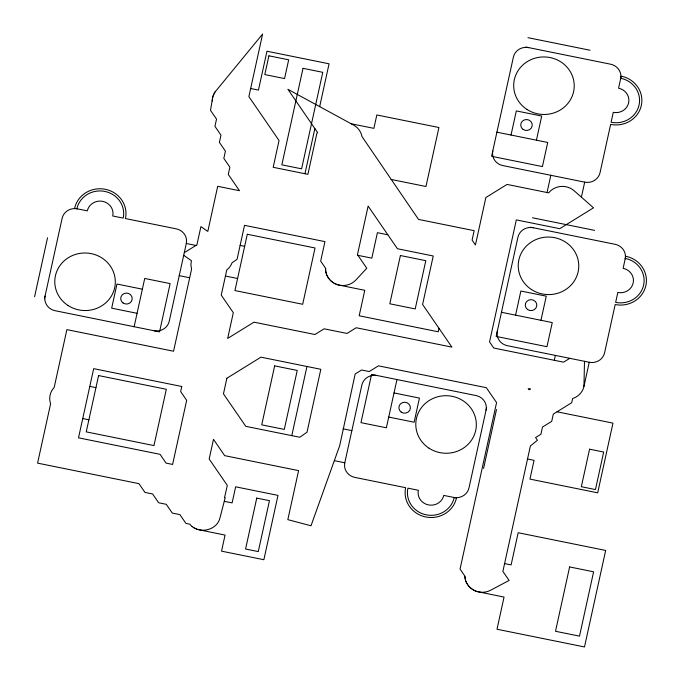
<?xml version="1.0" encoding="UTF-8"?>
<svg xmlns="http://www.w3.org/2000/svg" width="681" height="681" viewBox="0 0 681 681"><rect width="100%" height="100%" fill="white"/><g stroke="black" fill="none" stroke-linecap="round" stroke-linejoin="round"><path stroke-width="1.02" d="M584.502 361.305L583.957 386.374A17.289 16.438 2.6 0 1 573.504 398.232L572.636 398.521L571.725 402.701L553.304 414.091L551.721 421.326L542.51 427.021L540.918 434.257L535.581 437.56L537.42 440.241L530.388 445.978L502.876 571.385L509.099 580.442L490.66 590.214A17.297 16.446 2.6 0 1 479.169 592.019C471.507 590.836 464.97 584 464.893 576.117L460.05 569.069L496.577 402.599L486.328 387.693L378.432 365.842L369.221 371.537L361.602 369.996L355.176 373.971L339.7 445.646L310.996 525.775L287.833 519.646L298.593 470.622L224.687 455.657L213.485 439.347L209.169 459.003L227.301 485.383L224.543 497.624L225.19 497.76L219.98 517.849C216.958 530.942 197.975 534.559 189.803 524.191L185.947 523.408L179.912 514.632L172.293 513.082L166.258 504.306L158.639 502.757L152.604 493.98L144.985 492.44L138.95 483.655L37.583 463.131L50.624 403.714L50.232 402.471A17.297 16.446 2.6 0 1 53.127 388.698L54.182 387.489L66.874 329.63L173.561 351.234L191.565 269.191L190.876 264.798L191.404 260.67L183.708 255.307M212.251 100.286L212.234 101.094M212.302 99.477L212.404 98.677M325.612 268.663L325.62 269.463M212.54 97.885L212.727 97.102M34.586 296.754L47.534 237.78M44.469 298.755L62.116 218.337A12.973 12.335 2.6 0 1 77.464 208.846M134.14 326.71L144.721 278.461L170.131 283.602L159.541 331.86L55.11 310.706A12.973 12.335 2.6 0 1 45.057 296.073M76.893 208.726A23.639 22.473 2.6 0 1 104.865 191.429A23.639 22.473 2.6 0 1 123.184 218.099L112.74 215.988A12.973 12.335 2.6 0 0 102.686 201.355A12.973 12.335 2.6 0 0 87.338 210.846L74.638 208.275A25.946 24.669 2.6 0 1 105.334 189.292A25.946 24.669 2.6 0 1 125.44 218.558L176.243 228.85A12.973 12.335 2.6 0 1 186.296 243.483L169.246 321.219A12.973 12.335 2.6 0 1 153.897 330.711M304.96 173.706L314.869 128.547M319.678 106.611L329.068 63.801L266.978 51.228L258.448 90.096L250.659 88.513M291.783 435.644L306.952 366.489M454.201 497.53A23.639 22.473 2.6 0 1 426.238 514.827A23.639 22.473 2.6 0 1 407.919 488.158L418.364 490.269A12.973 12.335 2.6 0 0 428.417 504.902A12.973 12.335 2.6 0 0 443.765 495.41L456.466 497.981A25.946 24.669 2.6 0 1 425.77 516.964A25.946 24.669 2.6 0 1 405.663 487.698L354.861 477.407A12.973 12.335 2.6 0 1 344.799 462.774L361.858 385.037A12.973 12.335 2.6 0 1 377.206 375.546M396.963 379.547L386.374 427.796L360.973 422.654L371.562 374.397L475.993 395.55A12.973 12.335 2.6 0 1 486.047 410.183M438.973 328.302L438.206 331.783L359.176 315.78L364.769 290.31L339.164 285.118M511.022 135.034L516.317 110.909L541.718 116.051L536.424 140.175M486.634 407.502L468.988 487.919A12.973 12.335 2.6 0 1 453.64 497.411M515.568 315.15L520.863 291.025L546.264 296.167L540.969 320.291M483.57 468.477L496.509 409.502M547.047 192.519L550.827 175.289M581.404 197.158L584.698 182.15A12.973 12.335 2.6 0 0 600.046 172.659L610.636 124.402A25.946 24.669 2.6 0 0 641.332 105.419A25.946 24.669 2.6 0 0 621.217 76.153L618.569 88.215A12.973 12.335 2.6 0 1 628.623 102.848A12.973 12.335 2.6 0 1 613.283 112.339L611.104 122.265A23.639 22.473 2.6 0 0 639.067 104.968A23.639 22.473 2.6 0 0 620.749 78.298M554.308 360.3L555.381 355.405M583.949 386.391L589.244 362.266A12.973 12.335 2.6 0 0 604.592 352.775L615.181 304.526A25.946 24.669 2.6 0 0 645.877 285.543A25.946 24.669 2.6 0 0 625.771 256.269L623.124 268.331A12.973 12.335 2.6 0 1 633.177 282.973A12.973 12.335 2.6 0 1 617.829 292.464L615.65 302.381A23.639 22.473 2.6 0 0 643.622 285.084A23.639 22.473 2.6 0 0 625.294 258.414M212.94 96.319L213.204 95.553M213.494 94.795L213.843 94.063M214.209 93.34L214.626 92.642M215.068 91.952L215.554 91.297M184.287 252.651L196.903 244.854L200.912 226.603L207.816 231.412L217.707 186.305L239.482 190.714L228.28 174.404L229.872 167.168L223.836 158.384L225.42 151.148L219.393 142.372L220.976 135.127L214.949 126.351L216.532 119.115L210.506 110.331L212.847 96.583L214.898 92.182L262.611 34.05L248.88 96.625L279.048 140.533L273.175 167.296L307.889 174.327L316.937 133.084L317.669 132.633L287.901 89.305L353.499 125.04A17.297 16.446 2.6 0 1 362.003 136.583L418.517 219.41L474.163 230.68L472.095 240.095L475.449 244.973L485.859 197.524L507.056 184.423L548.69 192.851L549.754 191.642A17.297 16.446 2.6 0 1 574.194 190.808L593.5 207.816L559.748 228.688L516.326 219.895L489.554 341.905L493.768 348.034L563.562 362.173L569.776 358.325M527.962 37.668L590.052 50.241M525.902 47.049L610.576 64.201A12.973 12.335 2.6 0 1 620.629 78.834M496.909 132.174L547.711 142.465L542.425 166.59L491.614 156.298L513.38 57.119A12.973 12.335 2.6 0 1 528.728 47.627M351.141 123.755L373.886 128.36L376.823 114.953L438.913 127.526L425.974 186.5L391.056 179.426M584.698 182.15L502.85 165.577A12.973 12.335 2.6 0 1 492.797 150.944M532.508 217.784L594.607 230.365M530.456 227.173L615.122 244.317A12.973 12.335 2.6 0 1 625.184 258.95M387.847 234.792L377.41 232.672L371.826 258.142L357.908 255.324M240.112 245.415L244.649 246.335M186.296 243.483L195.958 245.432M501.463 312.29L552.265 322.581L546.971 346.706L496.168 336.423L517.926 237.235A12.973 12.335 2.6 0 1 533.274 227.743M225.437 276.035L237.592 278.495M179.239 275.652L189.684 277.763M589.244 362.266L507.396 345.693A12.973 12.335 2.6 0 1 497.343 331.06M142.372 289.178L116.97 284.037L111.675 308.161L137.077 313.311M557.015 411.792L612.977 423.122L597.68 492.823L529.946 479.109L534.057 460.339L527.528 459.02M394.027 392.946L419.428 398.096L414.133 422.22L388.732 417.078M343.13 428.843L351.864 430.605M89.798 386.382L95.944 387.625M334.371 460.662L344.799 462.774M82.742 418.551L88.888 419.794M224.27 501.31L232.119 502.901L235.643 486.813L277.984 495.385L263.87 559.722L221.529 551.15L225.062 535.07L199.661 529.929M504.587 563.579L511.116 564.898L518.173 532.729L605.664 550.444L584.494 646.95L497.002 629.235L504.059 597.067L478.088 591.78M338.338 284.913L337.529 284.684M477.262 591.568L476.462 591.312M198.018 529.512L198.537 529.639M336.729 284.403L335.937 284.105M475.661 591.031L474.887 590.699M196.426 528.95L196.928 529.128M335.18 283.747L334.422 283.373M474.129 590.342L473.389 589.942M195.379 528.465L194.86 528.218M333.699 282.947L332.983 282.513M472.665 589.516L471.976 589.048M193.447 527.392L193.906 527.656M332.311 282.019L331.647 281.517M471.295 588.554L470.656 588.026M192.093 526.413L192.519 526.719M331.026 280.964L330.413 280.402M470.035 587.473L469.447 586.886M329.851 279.797L329.298 279.184M468.886 586.281L468.366 585.643M328.804 278.529L328.319 277.857M467.864 584.988L467.413 584.298M327.884 277.167L327.476 276.452M466.987 583.6L466.604 582.876M327.118 275.72L326.786 274.979M466.255 582.144L465.949 581.395M465.668 580.629L465.446 579.846M326.505 274.222L326.25 273.447M465.251 579.063L465.106 578.271M326.046 272.664L325.867 271.872M464.987 577.471L464.927 576.662M325.748 271.072L325.654 270.272M325.612 268.34C325.101 276.861 332.302 284.496 340.628 285.373A17.297 16.446 2.6 0 0 355.891 279.985L366.778 268.246L357.465 254.685L368.132 206.088L397.432 248.735L433.235 255.988L422.595 304.467L451.903 347.123L356.223 327.748L347.012 333.443L324.147 328.812L314.937 334.507L253.979 322.164L227.667 338.431L233.311 312.698L221.248 295.137L226.773 269.948L227.445 269.412A17.297 16.446 2.6 0 0 232.059 262.747L237.056 259.342L244.522 225.334L324.956 241.619L320.674 261.146L325.612 268.34M181.759 386.493L180.669 391.592L186.671 400.326L172.608 464.433L166.07 463.106L160.044 454.329L78.511 437.823L93.689 368.659L181.759 386.493M98.592 375.563L86.24 431.865L153.974 445.578L166.326 389.285L98.592 375.563M268.918 55.816L264.798 74.578L284.556 78.579L288.676 59.817L268.918 55.816M247.297 234.264L234.945 290.566L302.687 304.279L315.039 247.986L247.297 234.264M226.892 378.227L223.462 393.856L245.773 426.332L299.768 437.262L307.02 432.205L320.828 369.298L260.951 357.167L226.892 378.227M303.019 68.321L281.849 164.828L301.606 168.828L322.777 72.322L303.019 68.321M274.664 365.867L261.725 424.842L284.3 429.413L297.239 370.438L274.664 365.867M256.754 498.092L245.577 549.022L258.278 551.593L269.455 500.663L256.754 498.092M400.402 255.528L389.813 303.786L415.214 308.927L425.804 260.67L400.402 255.528M589.567 449.179L581.336 486.711L595.449 489.571L603.681 452.039L589.567 449.179M569.622 566.941L555.509 631.278L579.497 636.139L593.611 571.802L569.622 566.941M530.252 389.021L529.009 389.796L528.192 388.604L530.252 389.021M123.057 302.968A5.763 5.482 2.6 0 0 132.191 299.172A5.763 5.482 2.6 0 0 124.129 293.537A5.763 5.482 2.6 0 0 123.057 302.968M67.998 305.48A30.279 28.781 2.6 0 0 115.234 284.045A30.279 28.781 2.6 0 0 71.897 255.792A30.279 28.781 2.6 0 0 67.998 305.48M527.639 309.532A5.763 5.482 2.6 0 0 536.773 305.735A5.763 5.482 2.6 0 0 528.703 300.1A5.763 5.482 2.6 0 0 527.639 309.532M531.452 289.527A30.279 28.781 2.6 0 0 578.688 268.101A30.279 28.781 2.6 0 0 535.36 239.84A30.279 28.781 2.6 0 0 531.452 289.527M523.085 129.416A5.763 5.482 2.6 0 0 532.219 125.619A5.763 5.482 2.6 0 0 524.157 119.984A5.763 5.482 2.6 0 0 523.085 129.416M526.907 109.411A30.279 28.781 2.6 0 0 574.143 87.977A30.279 28.781 2.6 0 0 530.814 59.724A30.279 28.781 2.6 0 0 526.907 109.411M401.237 412.107A5.763 5.482 2.6 0 0 410.371 408.311A5.763 5.482 2.6 0 0 402.309 402.675A5.763 5.482 2.6 0 0 401.237 412.107M429.013 448.192A30.279 28.781 2.6 0 0 476.249 426.757A30.279 28.781 2.6 0 0 432.92 398.496A30.279 28.781 2.6 0 0 429.013 448.192"/></g></svg>
